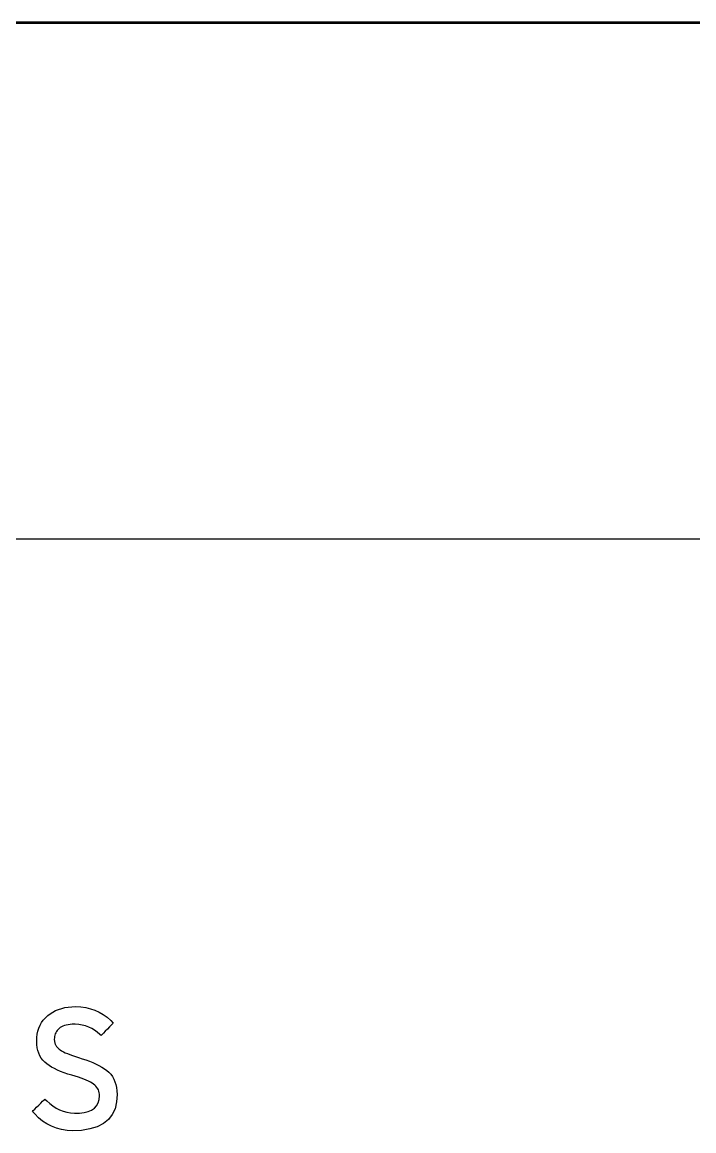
# Model space of a CAD drawing. Extents: x 1 to 47.7, y 0.2 to 35.
# Drawn here: x 7.778 to 8.232, y 13.725 to 14.475 of the extents above; entities that cross this region are included whole.
import ezdxf

# ---------------------------------------------------------------- set-up
doc = ezdxf.new("R2010")
doc.units = 0
doc.header["$MEASUREMENT"] = 0
for name, color, linetype in [('4_1__5U__UP_TO_TWO_IO_BOAR', 7, 'CONTINUOUS'), ('4_2__5U__FRONT_PANEL_W_24_', 7, 'CONTINUOUS'), ('5_1___24__TARGET_LEDS___12', 7, 'CONTINUOUS')]:
    doc.layers.add(name, color=color, linetype=linetype)

msp = doc.modelspace()

# ---------------------------------------------------------------- linework, layer by layer
at = {"layer": '4_1__5U__UP_TO_TWO_IO_BOAR'}
for points in [[(8.29123, 14.47367), (8.17837, 14.47367), (8.0676, 14.47367), (7.959, 14.47367), (7.85264, 14.47367), (7.74859, 14.47367), (7.64692, 14.47367), (7.5477, 14.47367), (7.451, 14.47367), (7.35689, 14.47367), (7.26543, 14.47367), (7.17671, 14.47367), (7.09078, 14.47367)], [(7.04437, 14.12501), (7.15841, 14.12501), (7.27751, 14.12501), (7.52681, 14.12501), (7.78421, 14.12501), (8.0416, 14.12501), (8.29091, 14.12501)]]:
    msp.add_lwpolyline(points, dxfattribs=at)
at = {"layer": '4_2__5U__FRONT_PANEL_W_24_'}
msp.add_lwpolyline([(8.27766, 14.47452), (8.16536, 14.47452), (8.05516, 14.47452), (7.94711, 14.47452), (7.84129, 14.47452), (7.73777, 14.47452), (7.63661, 14.47452), (7.53789, 14.47452), (7.44168, 14.47452), (7.34805, 14.47452), (7.25706, 14.47452), (7.16878, 14.47452), (7.08329, 14.47452)], dxfattribs=at)
msp.add_lwpolyline([(7.8423, 13.7494), (7.84197, 13.74427), (7.84088, 13.73973), (7.83902, 13.73579), (7.83639, 13.73244), (7.833, 13.7297), (7.82885, 13.72755), (7.82393, 13.726), (7.81825, 13.72506), (7.81233, 13.72475), (7.80845, 13.72506), (7.80476, 13.72569), (7.80125, 13.72663), (7.79793, 13.7279), (7.7948, 13.72948), (7.79186, 13.73138), (7.7891, 13.73361), (7.78653, 13.73615), (7.78507, 13.73793), (7.78559, 13.73844), (7.78655, 13.7394), (7.78781, 13.74066), (7.78923, 13.74207), (7.79065, 13.74348), (7.79193, 13.74475), (7.79291, 13.74573), (7.79345, 13.74627), (7.79465, 13.74512), (7.79671, 13.74321), (7.79885, 13.74155), (7.80107, 13.74012), (7.80337, 13.73894), (7.80576, 13.73801), (7.80822, 13.73731), (7.81077, 13.73687), (7.8134, 13.73666), (7.81674, 13.73674), (7.81992, 13.73712), (7.82268, 13.73781), (7.82501, 13.73881), (7.82693, 13.74012), (7.82843, 13.74173), (7.8295, 13.74365), (7.83015, 13.74588), (7.83038, 13.74841), (7.83034, 13.74952), (7.83019, 13.75052), (7.82995, 13.75147), (7.82961, 13.75238), (7.82916, 13.75325), (7.82862, 13.75408), (7.82798, 13.75487), (7.82724, 13.75561), (7.82639, 13.75631), (7.82537, 13.757), (7.8242, 13.75769), (7.82288, 13.75836), (7.82141, 13.75903), (7.81978, 13.7597), (7.81801, 13.76035), (7.81609, 13.761), (7.81401, 13.76164), (7.81162, 13.76233), (7.80894, 13.76315), (7.80643, 13.76402), (7.80407, 13.76493), (7.80188, 13.76588), (7.79985, 13.76687), (7.79798, 13.7679), (7.79628, 13.76898), (7.79473, 13.7701), (7.79334, 13.77125), (7.79211, 13.77251), (7.79103, 13.77391), (7.79011, 13.77546), (7.78935, 13.77716), (7.78875, 13.779), (7.7883, 13.78098), (7.78802, 13.78311), (7.7879, 13.78538), (7.78795, 13.78776), (7.78821, 13.79004), (7.78866, 13.79221), (7.7893, 13.79425), (7.79013, 13.79618), (7.79115, 13.79799), (7.79237, 13.79968), (7.79377, 13.80125), (7.79537, 13.8027), (7.79706, 13.80397), (7.79884, 13.80508), (7.80072, 13.80604), (7.8027, 13.80686), (7.80479, 13.80753), (7.80698, 13.80805), (7.80927, 13.80843), (7.81166, 13.80866), (7.81425, 13.80875), (7.81771, 13.80855), (7.82104, 13.80808), (7.82422, 13.80733), (7.82727, 13.8063), (7.83017, 13.80499), (7.83293, 13.80341), (7.83555, 13.80154), (7.83803, 13.7994), (7.8397, 13.79767), (7.83924, 13.7972), (7.83832, 13.79625), (7.8371, 13.79498), (7.83571, 13.79353), (7.8343, 13.79207), (7.83302, 13.79075), (7.83202, 13.78971), (7.83144, 13.78911), (7.83057, 13.78984), (7.82886, 13.79142), (7.82703, 13.79279), (7.8251, 13.79396), (7.82306, 13.79493), (7.82091, 13.7957), (7.81865, 13.79627), (7.81628, 13.79664), (7.81381, 13.79681), (7.81194, 13.79679), (7.81049, 13.79668), (7.80914, 13.79651), (7.80788, 13.79626), (7.80672, 13.79595), (7.80566, 13.79557), (7.80469, 13.79512), (7.80382, 13.7946), (7.80305, 13.79401), (7.80236, 13.79334), (7.80176, 13.79263), (7.80124, 13.79189), (7.8008, 13.7911), (7.80044, 13.79028), (7.80016, 13.78943), (7.79996, 13.78854), (7.79984, 13.78761), (7.7998, 13.78667), (7.79982, 13.7862), (7.79985, 13.78574), (7.7999, 13.7853), (7.79997, 13.78487), (7.80006, 13.78446), (7.80017, 13.78407), (7.8003, 13.78368), (7.80045, 13.78332), (7.80062, 13.78295), (7.80082, 13.78257), (7.80105, 13.78219), (7.80132, 13.78181), (7.80161, 13.78144), (7.80194, 13.78107), (7.80231, 13.78071), (7.8027, 13.78035), (7.80313, 13.78), (7.80376, 13.77953), (7.80476, 13.77889), (7.80592, 13.77824), (7.80723, 13.77759), (7.80871, 13.77694), (7.81034, 13.77628), (7.81213, 13.77561), (7.81408, 13.77493), (7.81619, 13.77425), (7.81867, 13.7735), (7.82121, 13.77268), (7.82361, 13.7718), (7.82589, 13.77088), (7.82802, 13.76991), (7.83003, 13.76889), (7.8319, 13.76783), (7.83364, 13.76672), (7.83524, 13.76557), (7.8367, 13.76433), (7.83799, 13.76296), (7.83911, 13.76144), (7.84007, 13.75979), (7.84085, 13.75799), (7.84146, 13.75606), (7.84191, 13.75398), (7.84219, 13.75176)], close=True, dxfattribs=at)
at = {"layer": '5_1___24__TARGET_LEDS___12'}
msp.add_lwpolyline([(8.31161, 14.47452), (8.18977, 14.47452), (8.07045, 14.47452), (7.95371, 14.47452), (7.83965, 14.47452), (7.78364, 14.47452), (7.72833, 14.47452), (7.67372, 14.47452), (7.61984, 14.47452), (7.56668, 14.47452), (7.51425, 14.47452), (7.46257, 14.47452), (7.41165, 14.47452), (7.36149, 14.47452), (7.31211, 14.47452), (7.26351, 14.47452), (7.2157, 14.47452), (7.16871, 14.47452), (7.12252, 14.47452)], dxfattribs=at)
msp.add_lwpolyline([(7.8423, 13.7494), (7.84197, 13.74427), (7.84088, 13.73973), (7.83902, 13.73579), (7.83639, 13.73244), (7.833, 13.7297), (7.82885, 13.72755), (7.82393, 13.726), (7.81825, 13.72506), (7.81233, 13.72475), (7.80845, 13.72506), (7.80476, 13.72569), (7.80125, 13.72663), (7.79793, 13.7279), (7.7948, 13.72948), (7.79186, 13.73138), (7.7891, 13.73361), (7.78653, 13.73615), (7.78507, 13.73793), (7.78559, 13.73844), (7.78655, 13.7394), (7.78781, 13.74066), (7.78923, 13.74207), (7.79065, 13.74348), (7.79193, 13.74475), (7.79291, 13.74573), (7.79345, 13.74627), (7.79465, 13.74512), (7.79671, 13.74321), (7.79885, 13.74155), (7.80107, 13.74012), (7.80337, 13.73894), (7.80576, 13.73801), (7.80822, 13.73731), (7.81077, 13.73687), (7.8134, 13.73666), (7.81674, 13.73674), (7.81992, 13.73712), (7.82268, 13.73781), (7.82501, 13.73881), (7.82693, 13.74012), (7.82843, 13.74173), (7.8295, 13.74365), (7.83015, 13.74588), (7.83038, 13.74841), (7.83034, 13.74952), (7.83019, 13.75052), (7.82995, 13.75147), (7.82961, 13.75238), (7.82916, 13.75325), (7.82862, 13.75408), (7.82798, 13.75487), (7.82724, 13.75561), (7.82639, 13.75631), (7.82537, 13.757), (7.8242, 13.75769), (7.82288, 13.75836), (7.82141, 13.75903), (7.81978, 13.7597), (7.81801, 13.76035), (7.81609, 13.761), (7.81401, 13.76164), (7.81162, 13.76233), (7.80894, 13.76315), (7.80643, 13.76402), (7.80407, 13.76493), (7.80188, 13.76588), (7.79985, 13.76687), (7.79798, 13.7679), (7.79628, 13.76898), (7.79473, 13.7701), (7.79334, 13.77125), (7.79211, 13.77251), (7.79103, 13.77391), (7.79011, 13.77546), (7.78935, 13.77716), (7.78875, 13.779), (7.7883, 13.78098), (7.78802, 13.78311), (7.7879, 13.78538), (7.78795, 13.78776), (7.78821, 13.79004), (7.78866, 13.79221), (7.7893, 13.79425), (7.79013, 13.79618), (7.79115, 13.79799), (7.79237, 13.79968), (7.79377, 13.80125), (7.79537, 13.8027), (7.79706, 13.80397), (7.79884, 13.80508), (7.80072, 13.80604), (7.8027, 13.80686), (7.80479, 13.80753), (7.80698, 13.80805), (7.80927, 13.80843), (7.81166, 13.80866), (7.81425, 13.80875), (7.81771, 13.80855), (7.82104, 13.80808), (7.82422, 13.80733), (7.82727, 13.8063), (7.83017, 13.80499), (7.83293, 13.80341), (7.83555, 13.80154), (7.83803, 13.7994), (7.8397, 13.79767), (7.83924, 13.7972), (7.83832, 13.79625), (7.8371, 13.79498), (7.83571, 13.79353), (7.8343, 13.79207), (7.83302, 13.79075), (7.83202, 13.78971), (7.83144, 13.78911), (7.83057, 13.78984), (7.82886, 13.79142), (7.82703, 13.79279), (7.8251, 13.79396), (7.82306, 13.79493), (7.82091, 13.7957), (7.81865, 13.79627), (7.81628, 13.79664), (7.81381, 13.79681), (7.81194, 13.79679), (7.81049, 13.79668), (7.80914, 13.79651), (7.80788, 13.79626), (7.80672, 13.79595), (7.80566, 13.79557), (7.80469, 13.79512), (7.80382, 13.7946), (7.80305, 13.79401), (7.80236, 13.79334), (7.80176, 13.79263), (7.80124, 13.79189), (7.8008, 13.7911), (7.80044, 13.79028), (7.80016, 13.78943), (7.79996, 13.78854), (7.79984, 13.78761), (7.7998, 13.78667), (7.79982, 13.7862), (7.79985, 13.78574), (7.7999, 13.7853), (7.79997, 13.78487), (7.80006, 13.78446), (7.80017, 13.78407), (7.8003, 13.78368), (7.80045, 13.78332), (7.80062, 13.78295), (7.80082, 13.78257), (7.80105, 13.78219), (7.80132, 13.78181), (7.80161, 13.78144), (7.80194, 13.78107), (7.80231, 13.78071), (7.8027, 13.78035), (7.80313, 13.78), (7.80376, 13.77953), (7.80476, 13.77889), (7.80592, 13.77824), (7.80723, 13.77759), (7.80871, 13.77694), (7.81034, 13.77628), (7.81213, 13.77561), (7.81408, 13.77493), (7.81619, 13.77425), (7.81867, 13.7735), (7.82121, 13.77268), (7.82361, 13.7718), (7.82589, 13.77088), (7.82802, 13.76991), (7.83003, 13.76889), (7.8319, 13.76783), (7.83364, 13.76672), (7.83524, 13.76557), (7.8367, 13.76433), (7.83799, 13.76296), (7.83911, 13.76144), (7.84007, 13.75979), (7.84085, 13.75799), (7.84146, 13.75606), (7.84191, 13.75398), (7.84219, 13.75176)], close=True, dxfattribs=at)

doc.saveas('drawing.dxf')
